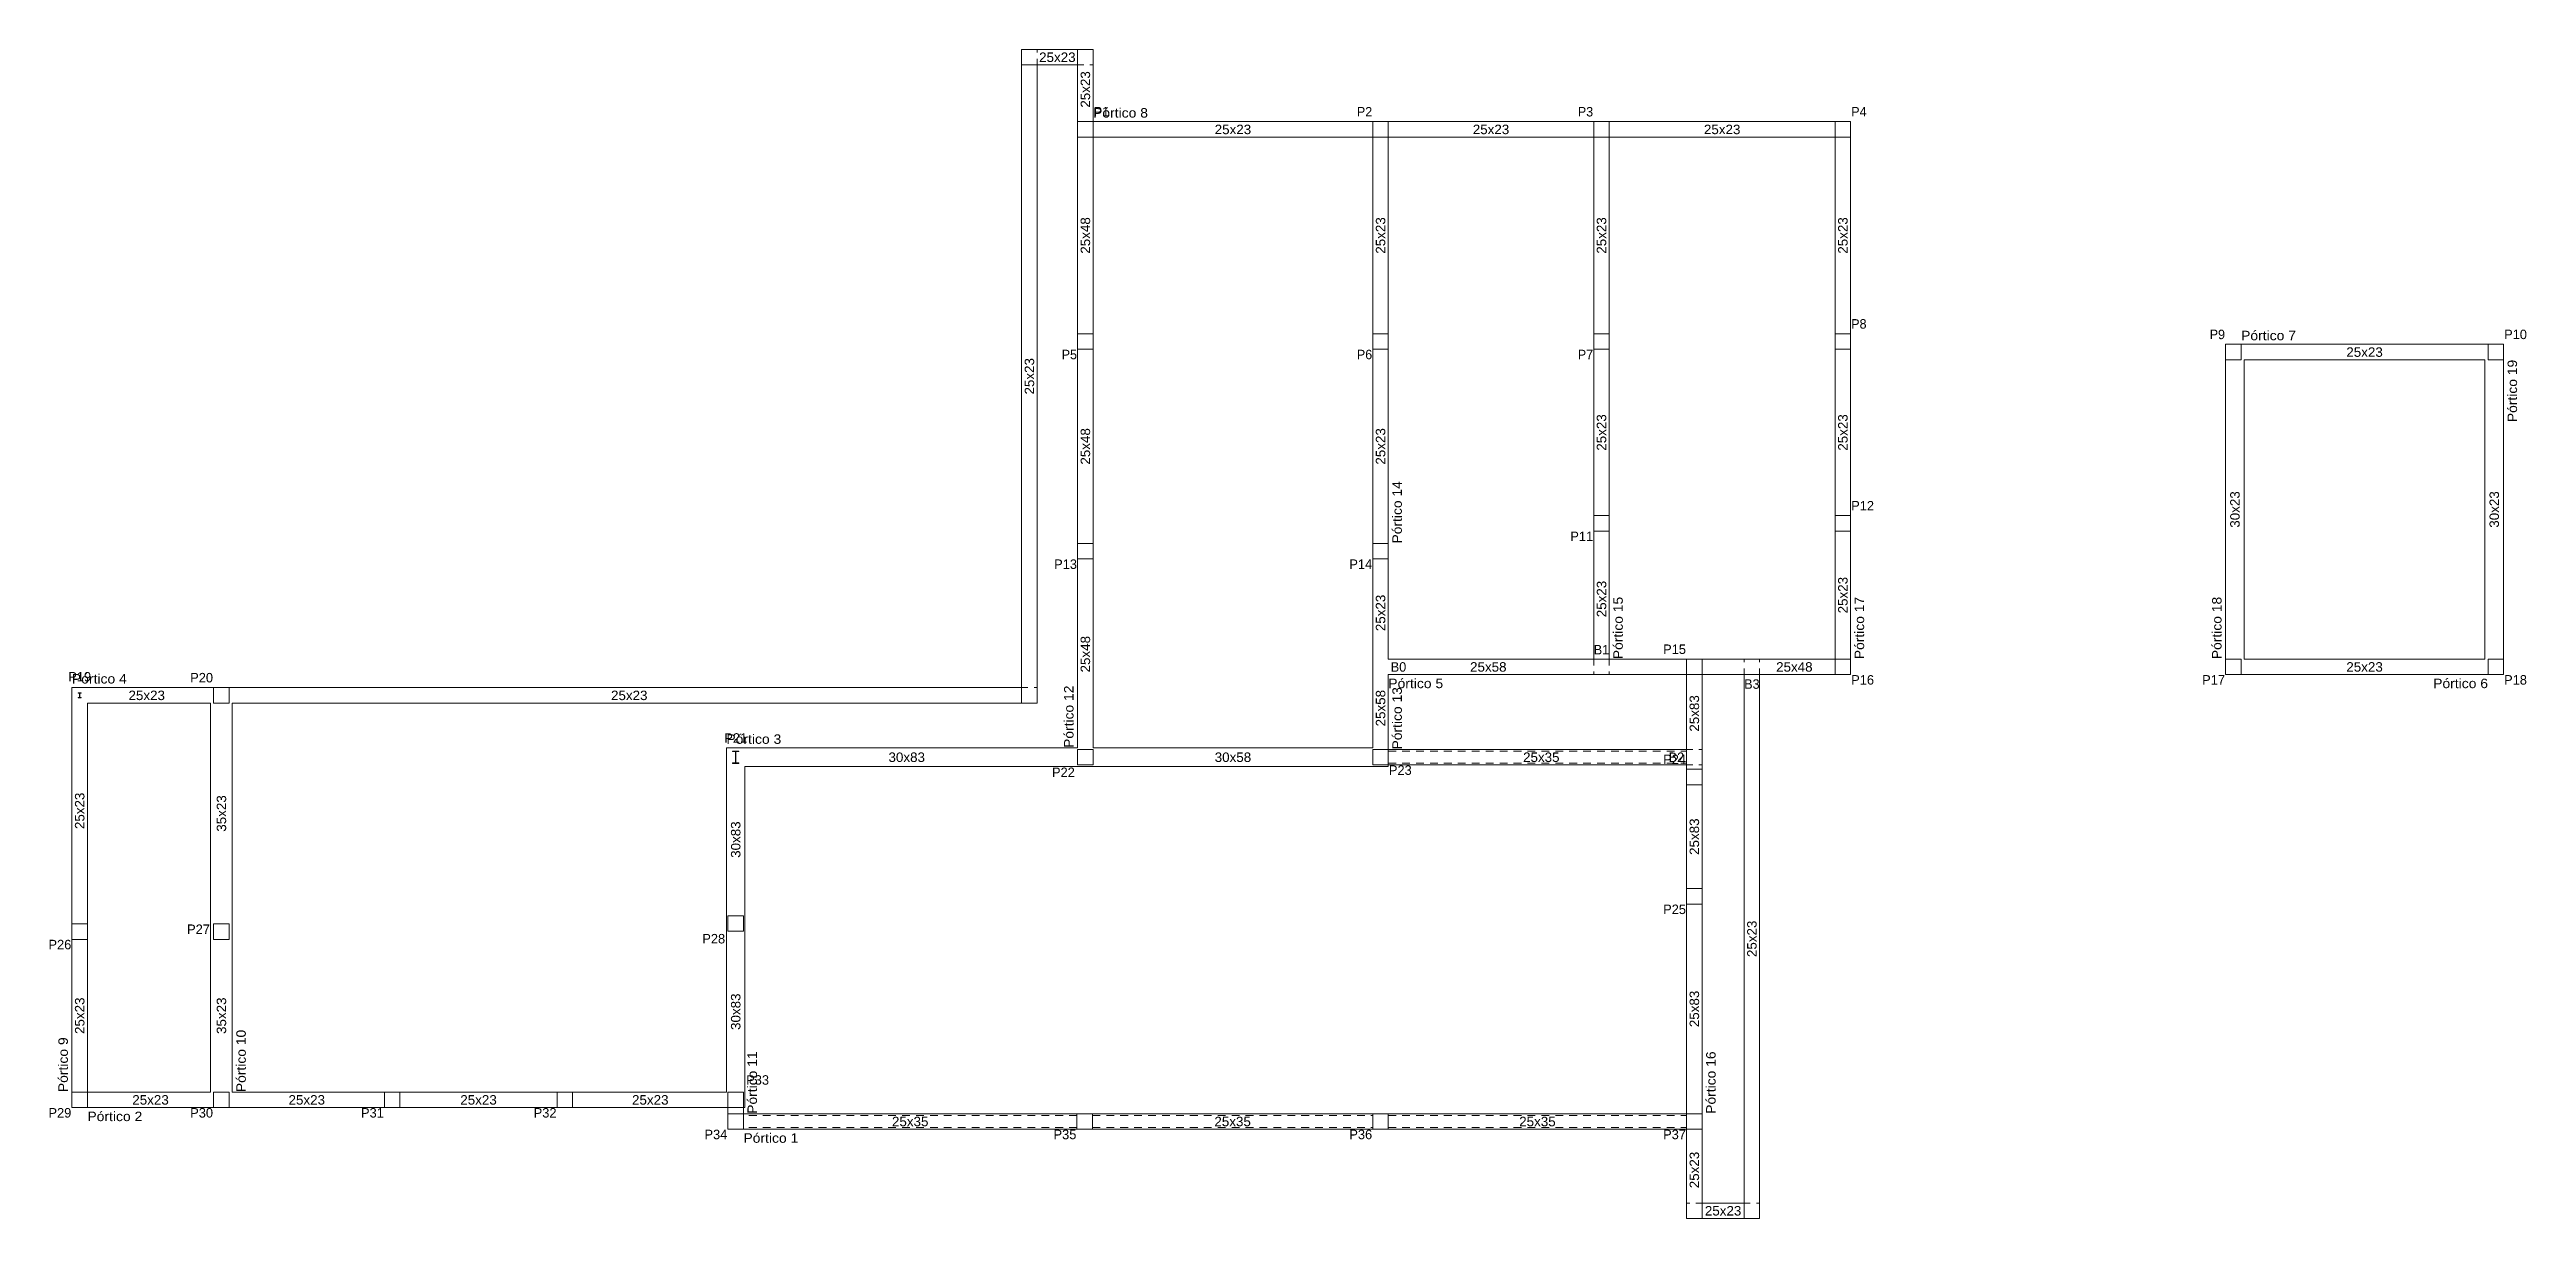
# Model space of a CAD drawing. Header units: millimetres. Extents: x 5 to 45, y 0 to 18.9.
import ezdxf
from ezdxf.enums import TextEntityAlignment as Align

# ---------------------------------------------------------------- set-up
doc = ezdxf.new("R2010")
doc.units = ezdxf.units.MM
doc.linetypes.add('CYPE_PUNTO', pattern=[0.075, 0, -0.075])
doc.linetypes.add('TRAZO_INTERIOR_VIGA', pattern=[0.1875, 0.125, -0.0625])
for name, color, linetype, lineweight in [('PILAR_BETAO', 2, 'Continuous', 9), ('PILAR_METALICO', 2, 'Continuous', 9), ('PILAR_REF', 3, 'Continuous', 9), ('VIG_DIM_VIGAS', 3, 'Continuous', 9), ('VIG_FACES', 5, 'Continuous', 9), ('VIG_INT_ALTAS', 6, 'Continuous', 0), ('VIG_REF_ALIN', 3, 'Continuous', 9), ('VIG_REF_APOIOS', 3, 'Continuous', 9)]:
    doc.layers.add(name, color=color, linetype=linetype, lineweight=lineweight)
doc.styles.add('CYPETXT', font='', dxfattribs={"height": 0.2})
doc.styles.get('CYPETXT').set_extended_font_data('Arial')

msp = doc.modelspace()

# ---------------------------------------------------------------- linework, layer by layer
at = {"layer": 'PILAR_BETAO'}
for points in [[(21.569, 17.52), (21.819, 17.52), (21.819, 17.77), (21.569, 17.77), (21.569, 17.52)], [(26.339, 17.52), (26.589, 17.52), (26.589, 17.77), (26.339, 17.77), (26.339, 17.52)], [(29.909, 17.52), (30.159, 17.52), (30.159, 17.77), (29.909, 17.77), (29.909, 17.52)], [(33.809, 17.52), (34.059, 17.52), (34.059, 17.77), (33.809, 17.77), (33.809, 17.52)], [(21.569, 14.09), (21.819, 14.09), (21.819, 14.34), (21.569, 14.34), (21.569, 14.09)], [(26.339, 14.09), (26.589, 14.09), (26.589, 14.34), (26.339, 14.34), (26.339, 14.09)], [(29.909, 14.09), (30.159, 14.09), (30.159, 14.34), (29.909, 14.34), (29.909, 14.09)], [(33.809, 14.09), (34.059, 14.09), (34.059, 14.34), (33.809, 14.34), (33.809, 14.09)], [(40.119, 13.92), (40.369, 13.92), (40.369, 14.17), (40.119, 14.17), (40.119, 13.92)], [(44.359, 13.92), (44.609, 13.92), (44.609, 14.17), (44.359, 14.17), (44.359, 13.92)], [(29.909, 11.15), (30.159, 11.15), (30.159, 11.4), (29.909, 11.4), (29.909, 11.15)], [(33.809, 11.15), (34.059, 11.15), (34.059, 11.4), (33.809, 11.4), (33.809, 11.15)], [(21.569, 10.7), (21.819, 10.7), (21.819, 10.95), (21.569, 10.95), (21.569, 10.7)], [(26.339, 10.7), (26.589, 10.7), (26.589, 10.95), (26.339, 10.95), (26.339, 10.7)], [(31.409, 8.83), (31.659, 8.83), (31.659, 9.08), (31.409, 9.08), (31.409, 8.83)], [(33.809, 8.83), (34.059, 8.83), (34.059, 9.08), (33.809, 9.08), (33.809, 8.83)], [(40.119, 8.83), (40.369, 8.83), (40.369, 9.08), (40.119, 9.08), (40.119, 8.83)], [(44.359, 8.83), (44.609, 8.83), (44.609, 9.08), (44.359, 9.08), (44.359, 8.83)], [(7.609, 8.37), (7.859, 8.37), (7.859, 8.62), (7.609, 8.62), (7.609, 8.37)], [(21.569, 7.37), (21.819, 7.37), (21.819, 7.62), (21.569, 7.62), (21.569, 7.37)], [(26.339, 7.37), (26.589, 7.37), (26.589, 7.62), (26.339, 7.62), (26.339, 7.37)], [(31.409, 7.05), (31.659, 7.05), (31.659, 7.3), (31.409, 7.3), (31.409, 7.05)], [(31.409, 5.12), (31.659, 5.12), (31.659, 5.37), (31.409, 5.37), (31.409, 5.12)], [(15.919, 4.68), (16.169, 4.68), (16.169, 4.93), (15.919, 4.93), (15.919, 4.68)], [(5.319, 4.55), (5.569, 4.55), (5.569, 4.8), (5.319, 4.8), (5.319, 4.55)], [(7.609, 4.55), (7.859, 4.55), (7.859, 4.8), (7.609, 4.8), (7.609, 4.55)], [(5.319, 1.83), (5.569, 1.83), (5.569, 2.08), (5.319, 2.08), (5.319, 1.83)], [(7.609, 1.83), (7.859, 1.83), (7.859, 2.08), (7.609, 2.08), (7.609, 1.83)], [(10.369, 1.83), (10.619, 1.83), (10.619, 2.08), (10.369, 2.08), (10.369, 1.83)], [(13.159, 1.83), (13.409, 1.83), (13.409, 2.08), (13.159, 2.08), (13.159, 1.83)], [(15.919, 1.83), (16.169, 1.83), (16.169, 2.08), (15.919, 2.08), (15.919, 1.83)], [(15.919, 1.48), (16.169, 1.48), (16.169, 1.73), (15.919, 1.73), (15.919, 1.48)], [(21.559, 1.48), (21.809, 1.48), (21.809, 1.73), (21.559, 1.73), (21.559, 1.48)], [(26.339, 1.48), (26.589, 1.48), (26.589, 1.73), (26.339, 1.73), (26.339, 1.48)], [(31.409, 1.48), (31.659, 1.48), (31.659, 1.73), (31.409, 1.73), (31.409, 1.48)]]:
    msp.add_lwpolyline(points, close=True, dxfattribs=at)
at = {"layer": 'PILAR_METALICO'}
for points in [[(5.421, 8.455), (5.467, 8.455), (5.467, 8.46), (5.446, 8.46), (5.446, 8.53), (5.467, 8.53), (5.467, 8.535), (5.421, 8.535), (5.421, 8.53), (5.442, 8.53), (5.442, 8.46), (5.421, 8.46), (5.421, 8.455)], [(15.994, 7.395), (16.094, 7.395), (16.094, 7.404), (16.047, 7.404), (16.047, 7.587), (16.094, 7.587), (16.094, 7.595), (15.994, 7.595), (15.994, 7.587), (16.041, 7.587), (16.041, 7.404), (15.994, 7.404), (15.994, 7.395)]]:
    msp.add_lwpolyline(points, close=True, dxfattribs=at)
at = {"layer": 'VIG_FACES'}
for p, q in [((21.819, 18.937), (20.665, 18.937)), ((20.665, 18.937), (20.665, 8.37)), ((21.569, 17.77), (21.569, 18.937)), ((21.819, 17.77), (21.819, 18.937)), ((21.569, 18.687), (20.665, 18.687)), ((20.915, 18.687), (20.915, 8.37)), ((21.819, 17.77), (26.339, 17.77)), ((26.589, 17.77), (29.909, 17.77)), ((30.159, 17.77), (33.809, 17.77)), ((21.569, 17.52), (21.569, 14.34)), ((21.819, 17.52), (26.339, 17.52)), ((21.819, 17.52), (21.819, 14.34)), ((26.339, 14.34), (26.339, 17.52)), ((26.589, 14.34), (26.589, 17.52)), ((26.589, 17.52), (29.909, 17.52)), ((29.909, 17.52), (29.909, 14.34)), ((30.159, 17.52), (33.809, 17.52)), ((30.159, 17.52), (30.159, 14.34)), ((33.809, 17.52), (33.809, 14.34)), ((34.059, 17.52), (34.059, 14.34)), ((21.569, 14.09), (21.569, 10.95)), ((21.819, 14.09), (21.819, 10.95)), ((26.339, 10.95), (26.339, 14.09)), ((26.589, 10.95), (26.589, 14.09)), ((29.909, 14.09), (29.909, 11.4)), ((30.159, 14.09), (30.159, 11.4)), ((33.809, 14.09), (33.809, 11.4)), ((34.059, 14.09), (34.059, 11.4)), ((40.369, 14.17), (44.359, 14.17)), ((40.119, 9.08), (40.119, 13.92)), ((40.419, 13.92), (44.309, 13.92)), ((40.419, 9.08), (40.419, 13.92)), ((44.309, 13.92), (44.309, 9.08)), ((44.609, 13.92), (44.609, 9.08)), ((29.909, 11.15), (29.909, 9.08)), ((30.159, 11.15), (30.159, 9.08)), ((33.809, 11.15), (33.809, 9.08)), ((34.059, 11.15), (34.059, 9.08)), ((21.569, 10.7), (21.569, 7.645)), ((21.819, 10.7), (21.819, 7.645)), ((26.339, 8.955), (26.339, 10.7)), ((26.589, 9.08), (26.589, 10.7)), ((26.339, 7.645), (26.339, 8.955)), ((31.409, 9.08), (26.589, 9.08)), ((26.589, 7.62), (26.589, 8.83)), ((31.409, 8.83), (26.589, 8.83)), ((31.409, 7.3), (31.409, 8.83)), ((33.809, 9.08), (31.659, 9.08)), ((31.659, 7.3), (31.659, 8.83)), ((33.809, 8.83), (31.659, 8.83)), ((32.339, 8.83), (32.339, 0.037)), ((32.589, 8.83), (32.589, 0.037)), ((44.359, 8.83), (40.369, 8.83)), ((44.309, 9.08), (40.419, 9.08)), ((5.319, 4.8), (5.319, 8.62)), ((5.319, 8.62), (7.609, 8.62)), ((7.859, 8.62), (20.665, 8.62)), ((5.569, 4.8), (5.569, 8.37)), ((5.569, 8.37), (7.559, 8.37)), ((7.559, 8.37), (7.559, 4.675)), ((7.909, 8.37), (7.909, 4.675)), ((7.909, 8.37), (20.915, 8.37)), ((15.894, 4.805), (15.894, 7.645)), ((21.569, 7.645), (15.894, 7.645)), ((26.339, 7.645), (21.819, 7.645)), ((26.589, 7.62), (31.409, 7.62)), ((16.194, 4.805), (16.194, 7.345)), ((21.694, 7.345), (16.194, 7.345)), ((26.589, 7.345), (21.694, 7.345)), ((26.589, 7.345), (26.589, 7.37)), ((26.589, 7.37), (31.409, 7.37)), ((31.409, 5.37), (31.409, 7.05)), ((31.659, 5.37), (31.659, 7.05)), ((15.894, 2.08), (15.894, 4.805)), ((16.194, 1.83), (16.194, 4.805)), ((31.409, 1.73), (31.409, 5.12)), ((31.659, 1.73), (31.659, 5.12)), ((5.319, 2.08), (5.319, 4.55)), ((5.569, 2.08), (5.569, 4.55)), ((7.559, 4.675), (7.559, 2.08)), ((7.909, 4.675), (7.909, 2.08)), ((5.569, 2.08), (7.559, 2.08)), ((7.909, 2.08), (10.369, 2.08)), ((10.619, 2.08), (13.159, 2.08)), ((13.409, 2.08), (15.894, 2.08)), ((5.569, 1.83), (7.609, 1.83)), ((7.859, 1.83), (10.369, 1.83)), ((10.619, 1.83), (13.159, 1.83)), ((13.409, 1.83), (15.919, 1.83)), ((15.919, 1.73), (15.919, 1.83)), ((16.194, 1.83), (16.169, 1.83)), ((16.169, 1.73), (16.169, 1.83)), ((21.559, 1.73), (16.169, 1.73)), ((21.809, 1.73), (26.339, 1.73)), ((26.589, 1.73), (31.409, 1.73)), ((21.559, 1.48), (16.169, 1.48)), ((21.809, 1.48), (26.339, 1.48)), ((26.589, 1.48), (31.409, 1.48)), ((31.409, 1.48), (31.409, 0.037)), ((31.659, 1.48), (31.659, 0.037)), ((32.589, 0.037), (31.409, 0.037)), ((32.339, 0.287), (31.659, 0.287))]:
    msp.add_line(p, q, dxfattribs=at)
at = {"layer": 'VIG_FACES', "linetype": 'CYPE_PUNTO'}
for p, q in [((20.915, 18.687), (20.915, 18.937)), ((21.569, 18.687), (21.819, 18.687)), ((29.909, 9.08), (29.909, 8.83)), ((30.159, 9.08), (30.159, 8.83)), ((32.339, 8.83), (32.339, 9.08)), ((32.589, 8.83), (32.589, 9.08)), ((20.665, 8.62), (20.915, 8.62)), ((31.409, 7.62), (31.659, 7.62)), ((31.409, 7.37), (31.659, 7.37)), ((31.659, 0.287), (31.409, 0.287)), ((32.339, 0.287), (32.589, 0.287))]:
    msp.add_line(p, q, dxfattribs=at)
at = {"layer": 'VIG_INT_ALTAS', "linetype": 'TRAZO_INTERIOR_VIGA'}
for p, q in [((26.589, 7.59), (31.409, 7.59)), ((26.589, 7.4), (31.409, 7.4)), ((21.559, 1.7), (16.169, 1.7)), ((21.809, 1.7), (26.339, 1.7)), ((26.589, 1.7), (31.409, 1.7)), ((21.559, 1.51), (16.169, 1.51)), ((21.809, 1.51), (26.339, 1.51)), ((26.589, 1.51), (31.409, 1.51))]:
    msp.add_line(p, q, dxfattribs=at)

# ---------------------------------------------------------------- texts
at = {"layer": 'PILAR_REF', "style": 'CYPETXT'}
for s, width, p, p2 in [('P1', 0.944637, (21.829, 17.854), (22.077, 17.854)), ('P2', 0.944637, (26.082, 17.854), (26.329, 17.854)), ('P3', 0.944637, (29.652, 17.854), (29.899, 17.854)), ('P4', 0.944637, (34.069, 17.854), (34.317, 17.854)), ('P8', 0.944637, (34.069, 14.424), (34.317, 14.424)), ('P9', 0.944637, (39.862, 14.254), (40.109, 14.254)), ('P10', 0.968156, (44.619, 14.254), (44.988, 14.254)), ('P5', 0.944637, (21.312, 13.929), (21.559, 13.929)), ('P6', 0.944637, (26.082, 13.929), (26.329, 13.929)), ('P7', 0.944637, (29.652, 13.929), (29.899, 13.929)), ('P12', 0.968156, (34.069, 11.484), (34.438, 11.484)), ('P11', 0.968156, (29.53, 10.989), (29.899, 10.989)), ('P13', 0.968156, (21.19, 10.539), (21.559, 10.539)), ('P14', 0.968156, (25.96, 10.539), (26.329, 10.539)), ('P15', 0.968156, (31.03, 9.164), (31.399, 9.164)), ('P19', 0.968156, (5.26, 8.719), (5.629, 8.719)), ('P20', 0.968156, (7.23, 8.704), (7.599, 8.704)), ('P16', 0.968156, (34.069, 8.669), (34.438, 8.669)), ('P17', 0.968156, (39.74, 8.669), (40.109, 8.669)), ('P18', 0.968156, (44.619, 8.669), (44.988, 8.669)), ('P21', 0.968156, (15.86, 7.729), (16.229, 7.729)), ('P22', 0.968156, (21.155, 7.174), (21.524, 7.174)), ('P23', 0.968156, (26.599, 7.209), (26.968, 7.209)), ('P24', 0.968156, (31.03, 7.384), (31.399, 7.384)), ('P25', 0.968156, (31.03, 4.959), (31.399, 4.959)), ('P26', 0.968156, (4.94, 4.389), (5.309, 4.389)), ('P27', 0.968156, (7.18, 4.637), (7.549, 4.637)), ('P28', 0.968156, (15.505, 4.484), (15.874, 4.484)), ('P33', 0.968156, (16.214, 2.2), (16.583, 2.2)), ('P29', 0.968156, (4.94, 1.669), (5.309, 1.669)), ('P30', 0.968156, (7.23, 1.669), (7.599, 1.669)), ('P31', 0.968156, (9.99, 1.669), (10.359, 1.669)), ('P32', 0.968156, (12.78, 1.669), (13.149, 1.669)), ('P34', 0.968156, (15.54, 1.319), (15.909, 1.319)), ('P35', 0.968156, (21.18, 1.319), (21.549, 1.319)), ('P36', 0.968156, (25.96, 1.319), (26.329, 1.319)), ('P37', 0.968156, (31.03, 1.319), (31.399, 1.319))]:
    msp.add_text(s, height=0.1533, dxfattribs=dict(at, width=width)).set_placement(p, p2, align=Align.FIT)
at = {"layer": 'VIG_DIM_VIGAS', "style": 'CYPETXT', "width": 1.01006}
for s, p, p2 in [('25x23', (20.947, 18.735), (21.537, 18.735)), ('25x23', (23.784, 17.568), (24.374, 17.568)), ('25x23', (27.954, 17.568), (28.544, 17.568)), ('25x23', (31.689, 17.568), (32.279, 17.568)), ('25x23', (42.069, 13.968), (42.659, 13.968)), ('25x58', (27.91, 8.878), (28.5, 8.878)), ('25x48', (32.856, 8.878), (33.445, 8.878)), ('25x23', (42.069, 8.878), (42.659, 8.878)), ('25x23', (6.233, 8.418), (6.822, 8.418)), ('25x23', (14.03, 8.418), (14.619, 8.418)), ('30x83', (18.513, 7.418), (19.103, 7.418)), ('30x58', (23.784, 7.418), (24.374, 7.418)), ('25x35', (28.767, 7.418), (29.356, 7.418)), ('25x23', (6.294, 1.878), (6.884, 1.878)), ('25x23', (8.819, 1.878), (9.409, 1.878)), ('25x23', (11.594, 1.878), (12.184, 1.878)), ('25x23', (14.369, 1.878), (14.959, 1.878)), ('25x35', (18.569, 1.528), (19.159, 1.528)), ('25x35', (23.779, 1.528), (24.369, 1.528)), ('25x35', (28.704, 1.528), (29.294, 1.528)), ('25x23', (31.704, 0.085), (32.294, 0.085))]:
    msp.add_text(s, height=0.1533, dxfattribs=at).set_placement(p, p2, align=Align.FIT)
for s, p, p2 in [('25x23', (21.771, 17.996), (21.771, 18.586)), ('25x48', (21.771, 15.635), (21.771, 16.225)), ('25x23', (26.541, 15.635), (26.541, 16.225)), ('25x23', (30.111, 15.635), (30.111, 16.225)), ('25x23', (34.011, 15.635), (34.011, 16.225)), ('25x23', (20.867, 13.359), (20.867, 13.948)), ('25x23', (30.111, 12.45), (30.111, 13.04)), ('25x23', (34.011, 12.45), (34.011, 13.04)), ('25x48', (21.771, 12.225), (21.771, 12.815)), ('25x23', (26.541, 12.225), (26.541, 12.815)), ('30x23', (40.346, 11.205), (40.346, 11.795)), ('30x23', (44.536, 11.205), (44.536, 11.795)), ('25x23', (26.541, 9.533), (26.541, 10.122)), ('25x23', (30.111, 9.758), (30.111, 10.347)), ('25x23', (34.011, 9.82), (34.011, 10.41)), ('25x48', (21.771, 8.865), (21.771, 9.455)), ('25x58', (26.541, 7.993), (26.541, 8.582)), ('25x83', (31.611, 7.908), (31.611, 8.497)), ('25x23', (5.521, 6.333), (5.521, 6.922)), ('35x23', (7.811, 6.29), (7.811, 6.88)), ('30x83', (16.121, 5.868), (16.121, 6.457)), ('25x83', (31.611, 5.915), (31.611, 6.505)), ('25x23', (32.541, 4.264), (32.541, 4.853)), ('30x83', (16.121, 3.085), (16.121, 3.675)), ('25x83', (31.611, 3.13), (31.611, 3.72)), ('25x23', (5.521, 3.02), (5.521, 3.61)), ('35x23', (7.811, 3.02), (7.811, 3.61)), ('25x23', (31.611, 0.526), (31.611, 1.116))]:
    msp.add_text(s, height=0.1533, rotation=90, dxfattribs=at).set_placement(p, p2, align=Align.FIT)
at = {"layer": 'VIG_REF_ALIN', "style": 'CYPETXT', "width": 1.048715}
for s, p, p2 in [('Pórtico 8', (21.819, 17.836), (22.706, 17.836)), ('Pórtico 7', (40.369, 14.236), (41.256, 14.236)), ('Pórtico 4', (5.319, 8.686), (6.206, 8.686)), ('Pórtico 5', (26.589, 8.611), (27.476, 8.611)), ('Pórtico 6', (43.473, 8.611), (44.359, 8.611)), ('Pórtico 3', (15.894, 7.711), (16.781, 7.711)), ('Pórtico 2', (5.569, 1.611), (6.456, 1.611)), ('Pórtico 1', (16.169, 1.261), (17.056, 1.261))]:
    msp.add_text(s, height=0.1533, dxfattribs=at).set_placement(p, p2, align=Align.FIT)
at = {"layer": 'VIG_REF_ALIN', "style": 'CYPETXT'}
for s, width, p, p2 in [('Pórtico 19', 1.045153, (44.828, 12.912), (44.828, 13.92)), ('Pórtico 14', 1.045153, (26.808, 10.95), (26.808, 11.958)), ('Pórtico 15', 1.045153, (30.378, 9.08), (30.378, 10.088)), ('Pórtico 17', 1.045153, (34.278, 9.08), (34.278, 10.088)), ('Pórtico 18', 1.045153, (40.053, 9.08), (40.053, 10.088)), ('Pórtico 12', 1.045153, (21.503, 7.645), (21.503, 8.653)), ('Pórtico 13', 1.045153, (26.808, 7.62), (26.808, 8.628)), ('Pórtico 9', 1.048715, (5.253, 2.08), (5.253, 2.966)), ('Pórtico 10', 1.045153, (8.128, 2.08), (8.128, 3.088)), ('Pórtico 11', 1.045153, (16.388, 1.73), (16.388, 2.738)), ('Pórtico 16', 1.045153, (31.878, 1.73), (31.878, 2.738))]:
    msp.add_text(s, height=0.1533, rotation=90, dxfattribs=dict(at, width=width)).set_placement(p, p2, align=Align.FIT)
at = {"layer": 'VIG_REF_APOIOS', "style": 'CYPETXT', "width": 0.953224}
for s, p, p2 in [('B1', (29.909, 9.156), (30.159, 9.156)), ('B0', (26.629, 8.878), (26.879, 8.878)), ('B3', (32.339, 8.601), (32.589, 8.601)), ('B2', (31.119, 7.418), (31.369, 7.418))]:
    msp.add_text(s, height=0.1533, dxfattribs=at).set_placement(p, p2, align=Align.FIT)

doc.saveas('drawing.dxf')
